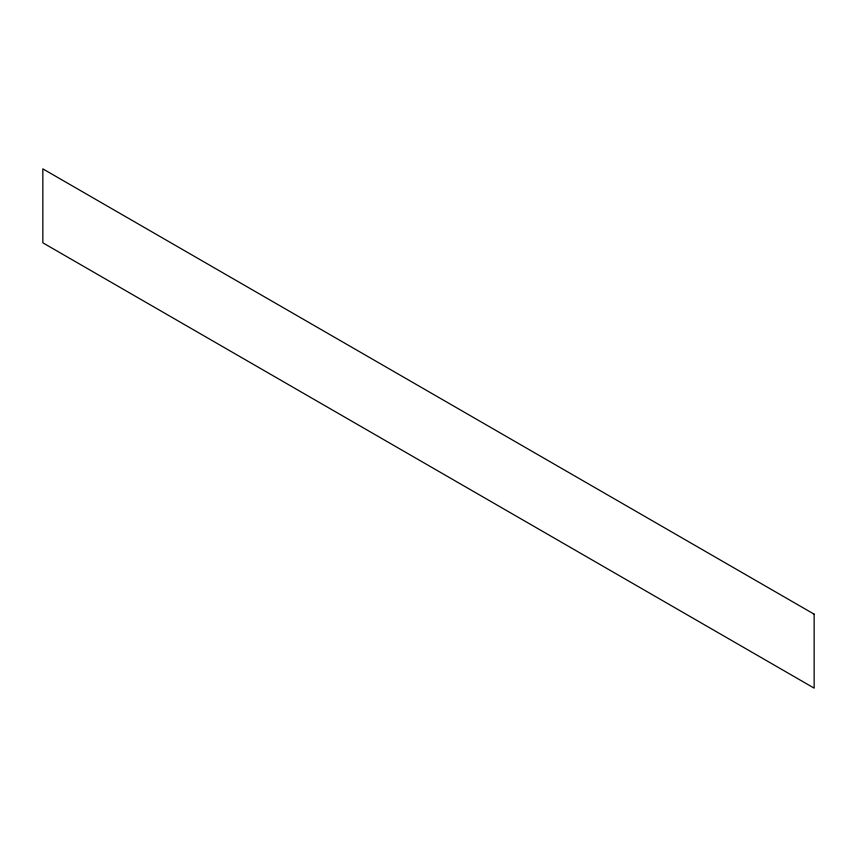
<?xml version="1.0" encoding="UTF-8"?>
<svg xmlns="http://www.w3.org/2000/svg" width="857" height="857" viewBox="0 0 857 857"><rect width="100%" height="100%" fill="white"/><g stroke="black" fill="none" stroke-linecap="round" stroke-linejoin="round"><path stroke-width="1.29" d="M814.15 614.18L42.85 168.872L42.85 242.82L814.15 688.128L814.15 614.18"/></g></svg>
